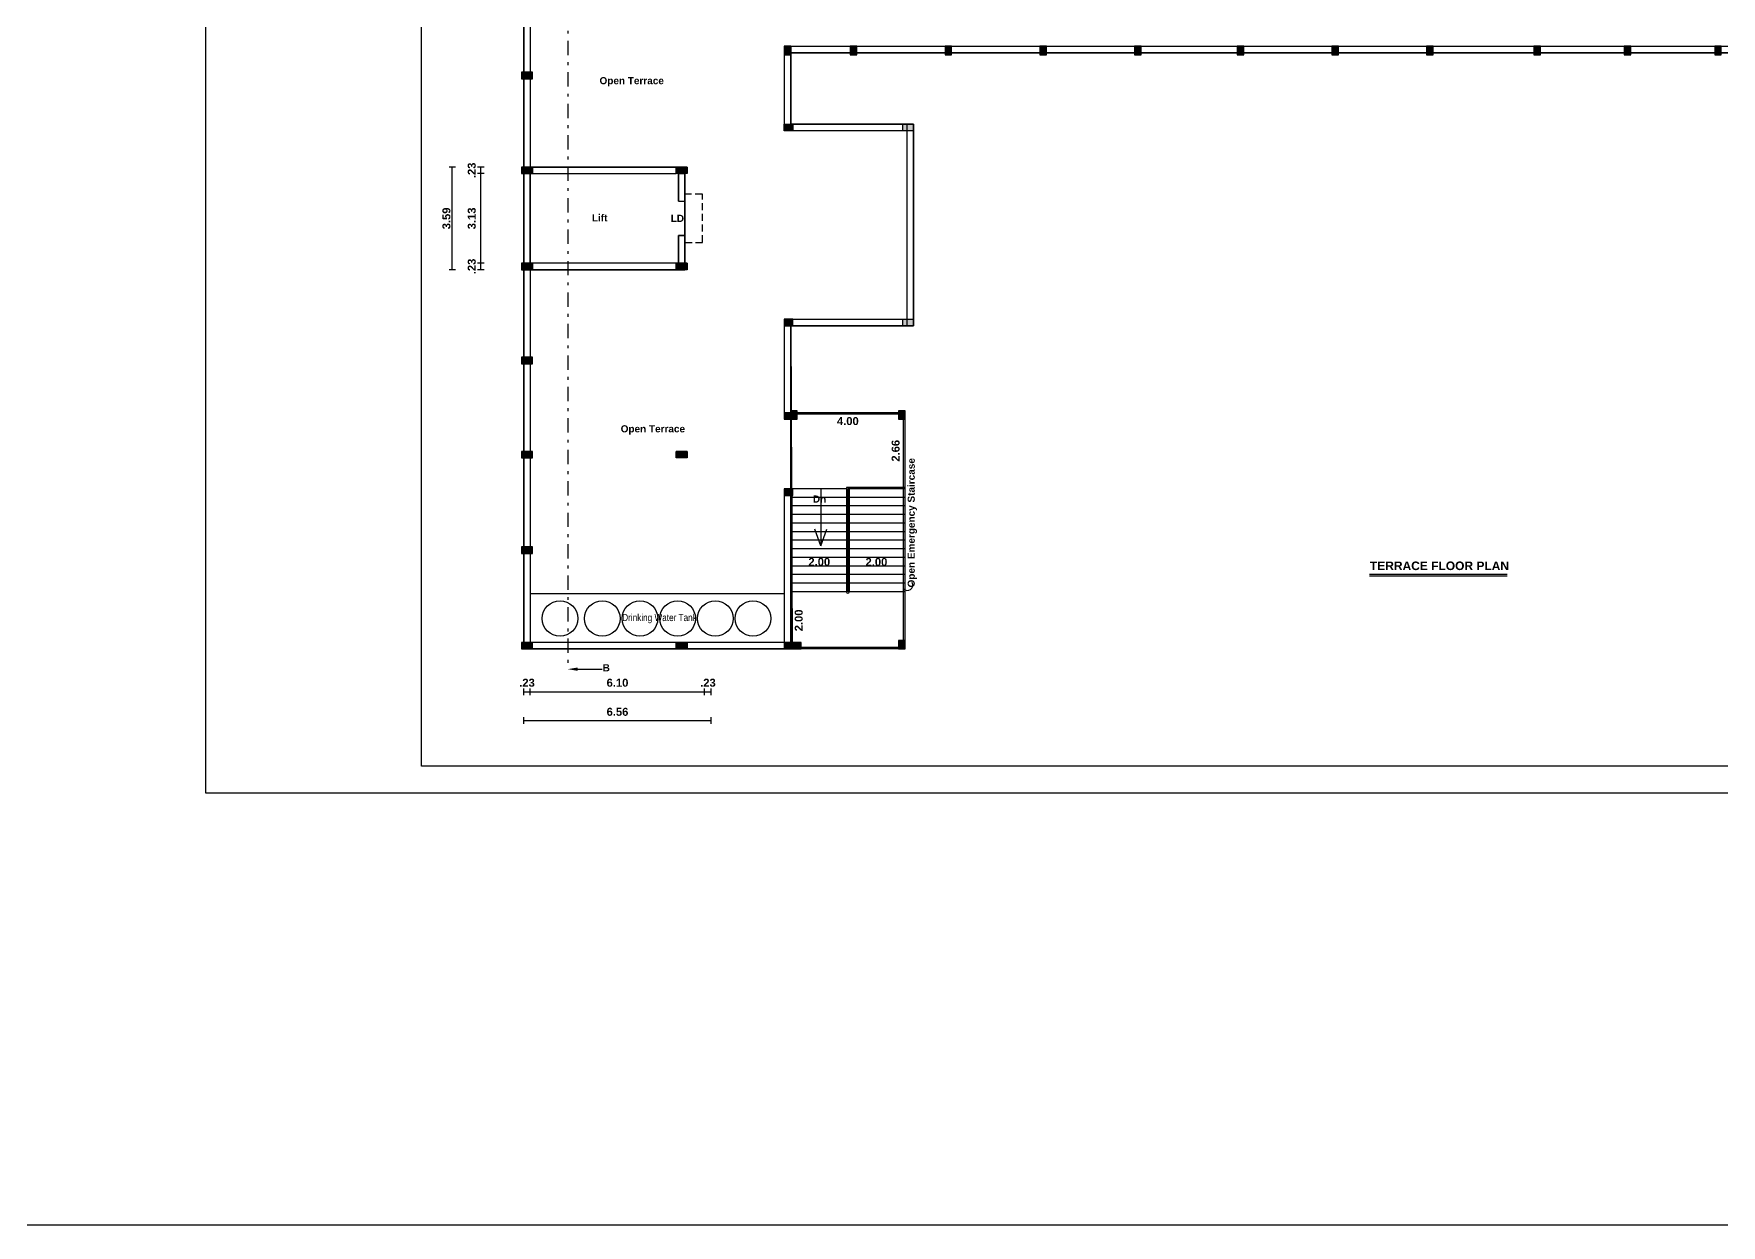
# Model space of a CAD drawing. Header units: metres. Extents: x 0 to 602, y 0 to 196.
# Drawn here: x 289.5 to 348.5, y 0 to 41.7 of the extents above; entities that cross this region are included whole.
import ezdxf

# ---------------------------------------------------------------- set-up
doc = ezdxf.new("R2010")
doc.units = ezdxf.units.M
doc.header["$MEASUREMENT"] = 0
doc.linetypes.add('DASHDOT2', pattern=[0.5, 0.25, -0.125, 0, -0.125])
doc.linetypes.add('HIDDEN', pattern=[0.375, 0.25, -0.125])
doc.layers.add('BLK_1_FLR_2_ROOF_AREA', color=7, linetype='Continuous', lineweight=30)
doc.layers.add('BLK_1_STAIR_HEADROOM', color=7, linetype='Continuous', lineweight=35)
doc.styles.add('Ar Bold', font='arialbd.ttf')
doc.styles.get("Standard").update_dxf_attribs({"font": 'swissc.ttf', "height": 0.23})
doc.styles.add('style BOLD', font='arialbd.ttf')
doc.dimstyles.new('~dimensions', dxfattribs={"dimtxt": 0.28, "dimasz": 0.17, "dimexe": 0.05, "dimexo": 0.0625, "dimgap": 0.06, "dimtad": 1, "dimzin": 4, "dimdsep": 46, "dimtxsty": 'Ar Bold', "dimcen": 0.09, "dimse1": 1, "dimse2": 1, "dimsd1": 1, "dimsd2": 1, "dimclrt": 4, "dimadec": 0, "dimazin": 0, "dimtfac": 1, "dimtix": 1, "dimtofl": 0, "dimtmove": 2, "dimatfit": 3, "dimfxl": 0, "dimtolj": 1, "dimtzin": 0, "dimarcsym": 0})

# ---------------------------------------------------------------- blocks, each defined once
blk = doc.blocks.new('*D1128')
at = {"layer": 'Defpoints', "color": 0, "linetype": 'Continuous', "lineweight": 30}
for p in [(304.997, 33.64), (304.997, 33.64), (304.997, 33.41)]:
    blk.add_point(p, dxfattribs=at)
at = {"color": 4, "linetype": 'Continuous', "insert": (304.794, 33.525), "char_height": 0.28, "attachment_point": 5, "rotation": 90, "style": 'Ar Bold'}
blk.add_mtext('\\A1;.23', dxfattribs=at)
blk = doc.blocks.new('*D1129')
at = {"layer": 'Defpoints', "color": 0, "linetype": 'Continuous', "lineweight": 30}
for p in [(304.997, 36.77), (304.997, 36.77), (304.997, 33.64)]:
    blk.add_point(p, dxfattribs=at)
at = {"color": 4, "linetype": 'Continuous', "insert": (304.794, 35.205), "char_height": 0.28, "attachment_point": 5, "rotation": 90, "style": 'Ar Bold'}
blk.add_mtext('\\A1;3.13', dxfattribs=at)
blk = doc.blocks.new('*D1130')
at = {"layer": 'Defpoints', "color": 0, "linetype": 'Continuous', "lineweight": 30}
for p in [(304.997, 37), (304.997, 37), (304.997, 36.77)]:
    blk.add_point(p, dxfattribs=at)
at = {"color": 4, "linetype": 'Continuous', "insert": (304.794, 36.885), "char_height": 0.28, "attachment_point": 5, "rotation": 90, "style": 'Ar Bold'}
blk.add_mtext('\\A1;.23', dxfattribs=at)
blk = doc.blocks.new('*D1131')
at = {"layer": 'Defpoints', "color": 0, "linetype": 'Continuous', "lineweight": 30}
for p in [(304.112, 37), (304.112, 33.41), (304.112, 33.41)]:
    blk.add_point(p, dxfattribs=at)
at = {"color": 4, "linetype": 'Continuous', "insert": (303.908, 35.205), "char_height": 0.28, "attachment_point": 5, "rotation": 90, "style": 'Ar Bold'}
blk.add_mtext('\\A1;3.59', dxfattribs=at)
blk = doc.blocks.new('*D1140')
at = {"layer": 'Defpoints', "color": 0, "linetype": 'Continuous', "lineweight": 30}
for p in [(306.612, 18.765), (306.842, 18.765), (306.842, 18.765)]:
    blk.add_point(p, dxfattribs=at)
at = {"color": 4, "linetype": 'Continuous', "insert": (306.727, 18.968), "char_height": 0.28, "attachment_point": 5, "style": 'Ar Bold'}
blk.add_mtext('\\A1;.23', dxfattribs=at)
blk = doc.blocks.new('*D1141')
at = {"layer": 'Defpoints', "color": 0, "linetype": 'Continuous', "lineweight": 30}
for p in [(306.842, 18.765), (312.942, 18.765), (312.942, 18.765)]:
    blk.add_point(p, dxfattribs=at)
at = {"color": 4, "linetype": 'Continuous', "insert": (309.892, 18.968), "char_height": 0.28, "attachment_point": 5, "style": 'Ar Bold'}
blk.add_mtext('\\A1;6.10', dxfattribs=at)
blk = doc.blocks.new('*D1142')
at = {"layer": 'Defpoints', "color": 0, "linetype": 'Continuous', "lineweight": 30}
for p in [(312.942, 18.765), (313.172, 18.765), (313.172, 18.765)]:
    blk.add_point(p, dxfattribs=at)
at = {"color": 4, "linetype": 'Continuous', "insert": (313.057, 18.968), "char_height": 0.28, "attachment_point": 5, "style": 'Ar Bold'}
blk.add_mtext('\\A1;.23', dxfattribs=at)
blk = doc.blocks.new('*D1143')
at = {"layer": 'Defpoints', "color": 0, "linetype": 'Continuous', "lineweight": 30}
for p in [(306.612, 17.748), (306.612, 17.65), (313.172, 17.65)]:
    blk.add_point(p, dxfattribs=at)
at = {"color": 4, "linetype": 'Continuous', "insert": (309.892, 17.951), "char_height": 0.28, "attachment_point": 5, "style": 'Ar Bold'}
blk.add_mtext('\\A1;6.56', dxfattribs=at)
blk = doc.blocks.new('*D1144')
at = {"layer": 'Defpoints', "color": 0, "linetype": 'Continuous', "lineweight": 30}
for p in [(315.952, 24.25), (317.952, 24.25), (317.952, 23.05)]:
    blk.add_point(p, dxfattribs=at)
at = {"color": 4, "linetype": 'Continuous', "insert": (316.952, 23.193), "char_height": 0.28, "attachment_point": 5, "style": 'Ar Bold'}
blk.add_mtext('\\A1;2.00', dxfattribs=at)
blk = doc.blocks.new('*D1145')
at = {"layer": 'Defpoints', "color": 0, "linetype": 'Continuous', "lineweight": 30}
for p in [(317.952, 23.111), (319.952, 23.111), (319.952, 23.05)]:
    blk.add_point(p, dxfattribs=at)
at = {"color": 4, "linetype": 'Continuous', "insert": (318.952, 23.19), "char_height": 0.28, "attachment_point": 5, "style": 'Ar Bold'}
blk.add_mtext('\\A1;2.00', dxfattribs=at)
blk = doc.blocks.new('*D1146')
at = {"layer": 'Defpoints', "color": 0, "linetype": 'Continuous', "lineweight": 30}
for p in [(318.851, 22.15), (316.437, 20.15), (318.851, 20.15)]:
    blk.add_point(p, dxfattribs=at)
at = {"color": 4, "linetype": 'Continuous', "insert": (316.234, 21.15), "char_height": 0.28, "attachment_point": 5, "rotation": 90, "style": 'Ar Bold'}
blk.add_mtext('\\A1;2.00', dxfattribs=at)
blk = doc.blocks.new('*D1147')
at = {"layer": 'Defpoints', "color": 0, "linetype": 'Continuous', "lineweight": 30}
for p in [(317.589, 28.41), (319.828, 28.41), (317.589, 25.75)]:
    blk.add_point(p, dxfattribs=at)
at = {"color": 4, "linetype": 'Continuous', "insert": (319.625, 27.08), "char_height": 0.28, "attachment_point": 5, "rotation": 90, "style": 'Ar Bold'}
blk.add_mtext('\\A1;2.66', dxfattribs=at)
blk = doc.blocks.new('*D1148')
at = {"layer": 'Defpoints', "color": 0, "linetype": 'Continuous', "lineweight": 30}
for p in [(315.952, 28.41), (319.952, 28.41), (315.952, 27.914)]:
    blk.add_point(p, dxfattribs=at)
at = {"color": 4, "linetype": 'Continuous', "insert": (317.952, 28.117), "char_height": 0.28, "attachment_point": 5, "style": 'Ar Bold'}
blk.add_mtext('\\A1;4.00', dxfattribs=at)

msp = doc.modelspace()

# ---------------------------------------------------------------- hatches: boundary and pattern name
at = {"linetype": 'Continuous', "ltscale": 0.1}
h = msp.add_hatch(color=8, dxfattribs=at)
h.dxf.hatch_style = 1
h.paths.add_polyline_path([(315.722, 41.23), (315.722, 40.93), (315.952, 40.93), (315.952, 41.23)])
h = msp.add_hatch(color=8, dxfattribs=at)
h.dxf.hatch_style = 1
h.paths.add_polyline_path([(318.037, 41.23), (318.037, 40.93), (318.267, 40.93), (318.267, 41.23)])
h = msp.add_hatch(color=8, dxfattribs=at)
h.dxf.hatch_style = 1
h.paths.add_polyline_path([(321.352, 41.23), (321.352, 40.93), (321.582, 40.93), (321.582, 41.23)])
h = msp.add_hatch(color=8, dxfattribs=at)
h.dxf.hatch_style = 1
h.paths.add_polyline_path([(324.667, 41.23), (324.667, 40.93), (324.897, 40.93), (324.897, 41.23)])
h = msp.add_hatch(color=8, dxfattribs=at)
h.dxf.hatch_style = 1
h.paths.add_polyline_path([(327.982, 41.23), (327.982, 40.93), (328.212, 40.93), (328.212, 41.23)])
h = msp.add_hatch(color=8, dxfattribs=at)
h.dxf.hatch_style = 1
h.paths.add_polyline_path([(331.572, 41.23), (331.572, 40.93), (331.802, 40.93), (331.802, 41.23)])
h = msp.add_hatch(color=8, dxfattribs=at)
h.dxf.hatch_style = 1
h.paths.add_polyline_path([(334.887, 41.23), (334.887, 40.93), (335.117, 40.93), (335.117, 41.23)])
h = msp.add_hatch(color=8, dxfattribs=at)
h.dxf.hatch_style = 1
h.paths.add_polyline_path([(338.202, 41.23), (338.202, 40.93), (338.432, 40.93), (338.432, 41.23)])
h = msp.add_hatch(color=8, dxfattribs=at)
h.dxf.hatch_style = 1
h.paths.add_polyline_path([(341.952, 41.23), (341.952, 40.93), (342.182, 40.93), (342.182, 41.23)])
h = msp.add_hatch(color=8, dxfattribs=at)
h.dxf.hatch_style = 1
h.paths.add_polyline_path([(345.117, 41.23), (345.117, 40.93), (345.347, 40.93), (345.347, 41.23)])
h = msp.add_hatch(color=8, dxfattribs=at)
h.dxf.hatch_style = 1
h.paths.add_polyline_path([(348.282, 41.23), (348.282, 40.93), (348.512, 40.93), (348.512, 41.23)])
h = msp.add_hatch(color=8, dxfattribs=at)
h.dxf.hatch_style = 1
h.paths.add_polyline_path([(306.537, 40.085), (306.917, 40.085), (306.917, 40.315), (306.537, 40.315)])
h = msp.add_hatch(color=8, dxfattribs=at)
h.dxf.hatch_style = 1
h.paths.add_polyline_path([(315.722, 38.5), (316.022, 38.5), (316.022, 38.27), (315.722, 38.27)])
h = msp.add_hatch(color=8, dxfattribs=at)
h.dxf.hatch_style = 1
h.paths.add_polyline_path([(319.872, 38.5), (320.252, 38.5), (320.252, 38.27), (319.872, 38.27)])
h.paths.add_polyline_path([(319.872, 31.68), (320.252, 31.68), (320.252, 31.45), (319.872, 31.45)])
h = msp.add_hatch(color=8, dxfattribs=at)
h.dxf.hatch_style = 1
h.paths.add_polyline_path([(306.537, 36.77), (306.917, 36.77), (306.917, 37), (306.537, 37)])
h = msp.add_hatch(color=8, dxfattribs=at)
h.dxf.hatch_style = 1
h.paths.add_polyline_path([(312.327, 36.77), (311.947, 36.77), (311.947, 37), (312.327, 37)])
h = msp.add_hatch(color=8, dxfattribs=at)
h.dxf.hatch_style = 1
h.paths.add_polyline_path([(306.537, 33.41), (306.917, 33.41), (306.917, 33.64), (306.537, 33.64)])
h = msp.add_hatch(color=8, dxfattribs=at)
h.dxf.hatch_style = 1
h.paths.add_polyline_path([(312.327, 33.41), (311.947, 33.41), (311.947, 33.64), (312.327, 33.64)])
h = msp.add_hatch(color=8, dxfattribs=at)
h.dxf.hatch_style = 1
h.paths.add_polyline_path([(315.722, 31.45), (316.022, 31.45), (316.022, 31.68), (315.722, 31.68)])
h = msp.add_hatch(color=8, dxfattribs=at)
h.dxf.hatch_style = 1
h.paths.add_polyline_path([(306.537, 30.12), (306.917, 30.12), (306.917, 30.35), (306.537, 30.35)])
h = msp.add_hatch(color=8, dxfattribs=at)
h.dxf.hatch_style = 1
h.paths.add_polyline_path([(315.722, 28.18), (316.022, 28.18), (316.022, 28.41), (315.722, 28.41)])
h = msp.add_hatch(color=8, dxfattribs=at)
h.dxf.hatch_style = 1
h.paths.add_polyline_path([(315.952, 28.48), (315.952, 28.18), (316.182, 28.18), (316.182, 28.48)])
h = msp.add_hatch(color=8, dxfattribs=at)
h.dxf.hatch_style = 1
h.paths.add_polyline_path([(319.722, 28.48), (319.722, 28.18), (319.952, 28.18), (319.952, 28.48)])
h = msp.add_hatch(color=8, dxfattribs=at)
h.dxf.hatch_style = 1
h.paths.add_polyline_path([(306.537, 26.83), (306.917, 26.83), (306.917, 27.06), (306.537, 27.06)])
h = msp.add_hatch(color=8, dxfattribs=at)
h.dxf.hatch_style = 1
h.paths.add_polyline_path([(312.327, 26.83), (311.947, 26.83), (311.947, 27.06), (312.327, 27.06)])
h = msp.add_hatch(color=8, dxfattribs=at)
h.dxf.hatch_style = 1
h.paths.add_polyline_path([(315.722, 25.52), (316.022, 25.52), (316.022, 25.75), (315.722, 25.75)])
h = msp.add_hatch(color=8, dxfattribs=at)
h.dxf.hatch_style = 1
h.paths.add_polyline_path([(306.537, 23.49), (306.917, 23.49), (306.917, 23.72), (306.537, 23.72)])
h = msp.add_hatch(color=8, dxfattribs=at)
h.dxf.hatch_style = 1
h.paths.add_polyline_path([(306.537, 20.15), (306.917, 20.15), (306.917, 20.38), (306.537, 20.38)])
h = msp.add_hatch(color=8, dxfattribs=at)
h.dxf.hatch_style = 1
h.paths.add_polyline_path([(312.327, 20.15), (311.947, 20.15), (311.947, 20.38), (312.327, 20.38)])
h = msp.add_hatch(color=8, dxfattribs=at)
h.dxf.hatch_style = 1
h.paths.add_polyline_path([(315.722, 20.15), (316.022, 20.15), (316.022, 20.38), (315.722, 20.38)])
h = msp.add_hatch(color=8, dxfattribs=at)
h.dxf.hatch_style = 1
h.paths.add_polyline_path([(316.022, 20.15), (316.322, 20.15), (316.322, 20.38), (316.022, 20.38)])
h = msp.add_hatch(color=8, dxfattribs=at)
h.dxf.hatch_style = 1
h.paths.add_polyline_path([(319.722, 20.45), (319.722, 20.15), (319.952, 20.15), (319.952, 20.45)])

# ---------------------------------------------------------------- linework, layer by layer
at = {"color": 71, "linetype": 'DASHDOT2', "ltscale": 2}
msp.add_line((308.153, 51.315), (308.153, 19.444), dxfattribs=at)
at = {"linetype": 'Continuous', "ltscale": 0.1}
for p, q in [((306.612, 50.26), (306.612, 20.15)), ((306.842, 43.4), (306.842, 37)), ((315.722, 41.23), (315.722, 38.27)), ((315.722, 41.23), (358.842, 41.23)), ((315.952, 41.23), (315.952, 38.27)), ((315.952, 38.5), (315.952, 41)), ((315.952, 41), (358.842, 41)), ((338.432, 41), (341.952, 41)), ((306.537, 40.315), (306.917, 40.315)), ((320.252, 38.5), (315.952, 38.5)), ((320.022, 31.45), (320.022, 38.5)), ((320.252, 31.45), (320.252, 38.5)), ((320.252, 38.27), (315.952, 38.27)), ((306.537, 37), (306.917, 37)), ((306.842, 36.77), (306.842, 33.64)), ((312.327, 37), (311.947, 37)), ((312.252, 36.77), (312.252, 35.255)), ((306.537, 33.64), (306.917, 33.64)), ((306.842, 33.41), (306.842, 27.06)), ((312.327, 33.64), (311.947, 33.64)), ((315.722, 31.68), (315.722, 28.18)), ((315.952, 31.68), (315.952, 20.15)), ((315.952, 31.68), (320.252, 31.68)), ((315.952, 20.15), (315.952, 31.64)), ((315.952, 20.15), (315.952, 31.64)), ((315.952, 31.45), (320.252, 31.45)), ((306.537, 30.35), (306.917, 30.35)), ((319.952, 28.41), (315.952, 28.41)), ((319.952, 28.36), (315.952, 28.36)), ((319.902, 20.15), (319.902, 28.48)), ((319.952, 20.15), (319.952, 28.48)), ((306.537, 27.06), (306.917, 27.06)), ((306.842, 26.83), (306.842, 20.38)), ((312.327, 27.06), (311.947, 27.06)), ((315.722, 25.75), (315.722, 20.38)), ((317.902, 25.75), (315.952, 25.75)), ((317.902, 25.45), (315.952, 25.45)), ((316.002, 20.15), (316.002, 25.75)), ((317.003, 25.75), (317.003, 23.752)), ((319.952, 25.8), (317.902, 25.8)), ((317.902, 25.8), (317.902, 22.15)), ((319.952, 25.75), (317.952, 25.75)), ((317.952, 25.75), (317.952, 22.15)), ((317.952, 25.75), (317.952, 22.15)), ((318.002, 25.75), (318.002, 22.15)), ((319.952, 25.45), (318.002, 25.45)), ((317.902, 25.15), (315.952, 25.15)), ((317.902, 24.85), (315.952, 24.85)), ((319.952, 25.15), (318.002, 25.15)), ((319.952, 24.85), (318.002, 24.85)), ((317.902, 24.55), (315.952, 24.55)), ((317.902, 24.25), (315.952, 24.25)), ((317.003, 23.752), (316.792, 24.338)), ((317.003, 23.752), (317.213, 24.338)), ((319.952, 24.55), (318.002, 24.55)), ((319.952, 24.25), (318.002, 24.25)), ((306.537, 23.72), (306.917, 23.72)), ((317.902, 23.95), (315.952, 23.95)), ((317.902, 23.65), (315.952, 23.65)), ((319.952, 23.95), (318.002, 23.95)), ((319.952, 23.65), (318.002, 23.65)), ((317.902, 23.35), (315.952, 23.35)), ((317.902, 23.05), (315.952, 23.05)), ((319.952, 23.35), (318.002, 23.35)), ((319.952, 23.05), (318.002, 23.05)), ((317.902, 22.75), (315.952, 22.75)), ((317.902, 22.45), (315.952, 22.45)), ((319.952, 22.75), (318.002, 22.75)), ((319.952, 22.45), (318.002, 22.45)), ((317.902, 22.15), (315.952, 22.15)), ((319.952, 22.15), (318.002, 22.15)), ((306.537, 20.38), (306.917, 20.38)), ((306.612, 20.15), (315.952, 20.15)), ((315.722, 20.38), (306.842, 20.38)), ((312.327, 20.38), (311.947, 20.38)), ((319.952, 20.2), (315.952, 20.2)), ((319.952, 20.15), (315.952, 20.15)), ((316.022, 20.15), (316.022, 20.15))]:
    msp.add_line(p, q, dxfattribs=at)
at = {"linetype": 'Continuous'}
for p, q in [((304.227, 37), (303.997, 37)), ((304.112, 33.41), (304.112, 37)), ((305.227, 37), (304.997, 37)), ((305.227, 36.77), (304.997, 36.77)), ((305.112, 33.41), (305.112, 37)), ((312.022, 35.805), (312.252, 35.805)), ((312.022, 34.605), (312.252, 34.605)), ((304.227, 33.41), (303.997, 33.41)), ((305.227, 33.64), (304.997, 33.64)), ((305.227, 33.41), (304.997, 33.41)), ((306.612, 18.535), (306.612, 18.765)), ((306.612, 18.65), (313.172, 18.65)), ((306.842, 18.535), (306.842, 18.765)), ((312.942, 18.535), (312.942, 18.765)), ((313.172, 18.535), (313.172, 18.765)), ((306.612, 17.535), (306.612, 17.765)), ((313.172, 17.535), (313.172, 17.765)), ((306.612, 17.65), (313.172, 17.65))]:
    msp.add_line(p, q, dxfattribs=at)
at = {"color": 6}
msp.add_line((336.201, 22.767), (341.021, 22.767), dxfattribs=at)
msp.add_line((336.201, 22.706), (341.021, 22.706))
at = {"color": 42}
msp.add_line((306.842, 22.09), (315.722, 22.09), dxfattribs=at)
at = {"linetype": 'Continuous', "lineweight": 30}
for points in [[(0, 196.3), (482.573, 196.3), (482.573, 0), (0, 0)], [(295.487, 189.801), (471.273, 189.801), (471.273, 15.108), (295.487, 15.108)]]:
    msp.add_lwpolyline(points, close=True, dxfattribs=at)
at = {"color": 5, "linetype": 'Continuous'}
msp.add_lwpolyline([(303.031, 57.376), (387.534, 57.376), (387.534, 16.054), (303.031, 16.054)], close=True, dxfattribs=at)
at = {"color": 5, "linetype": 'Continuous', "ltscale": 0.1}
for points in [[(315.722, 41.23), (315.722, 40.93), (315.952, 40.93), (315.952, 41.23)], [(318.037, 41.23), (318.037, 40.93), (318.267, 40.93), (318.267, 41.23)], [(321.352, 41.23), (321.352, 40.93), (321.582, 40.93), (321.582, 41.23)], [(324.667, 41.23), (324.667, 40.93), (324.897, 40.93), (324.897, 41.23)], [(327.982, 41.23), (327.982, 40.93), (328.212, 40.93), (328.212, 41.23)], [(331.572, 41.23), (331.572, 40.93), (331.802, 40.93), (331.802, 41.23)], [(334.887, 41.23), (334.887, 40.93), (335.117, 40.93), (335.117, 41.23)], [(338.202, 41.23), (338.202, 40.93), (338.432, 40.93), (338.432, 41.23)], [(341.952, 41.23), (341.952, 40.93), (342.182, 40.93), (342.182, 41.23)], [(345.117, 41.23), (345.117, 40.93), (345.347, 40.93), (345.347, 41.23)], [(348.282, 41.23), (348.282, 40.93), (348.512, 40.93), (348.512, 41.23)], [(306.537, 40.085), (306.917, 40.085), (306.917, 40.315), (306.537, 40.315)], [(315.722, 38.5), (316.022, 38.5), (316.022, 38.27), (315.722, 38.27)], [(319.872, 38.5), (320.252, 38.5), (320.252, 38.27), (319.872, 38.27)], [(306.537, 36.77), (306.917, 36.77), (306.917, 37), (306.537, 37)], [(312.327, 36.77), (311.947, 36.77), (311.947, 37), (312.327, 37)], [(306.537, 33.41), (306.917, 33.41), (306.917, 33.64), (306.537, 33.64)], [(312.327, 33.41), (311.947, 33.41), (311.947, 33.64), (312.327, 33.64)], [(315.722, 31.45), (316.022, 31.45), (316.022, 31.68), (315.722, 31.68)], [(319.872, 31.68), (320.252, 31.68), (320.252, 31.45), (319.872, 31.45)], [(306.537, 30.12), (306.917, 30.12), (306.917, 30.35), (306.537, 30.35)], [(315.722, 28.18), (316.022, 28.18), (316.022, 28.41), (315.722, 28.41)], [(315.952, 28.48), (315.952, 28.18), (316.182, 28.18), (316.182, 28.48)], [(319.722, 28.48), (319.722, 28.18), (319.952, 28.18), (319.952, 28.48)], [(306.537, 26.83), (306.917, 26.83), (306.917, 27.06), (306.537, 27.06)], [(312.327, 26.83), (311.947, 26.83), (311.947, 27.06), (312.327, 27.06)], [(315.722, 25.52), (316.022, 25.52), (316.022, 25.75), (315.722, 25.75)], [(306.537, 23.49), (306.917, 23.49), (306.917, 23.72), (306.537, 23.72)], [(306.537, 20.15), (306.917, 20.15), (306.917, 20.38), (306.537, 20.38)], [(312.327, 20.15), (311.947, 20.15), (311.947, 20.38), (312.327, 20.38)], [(315.722, 20.15), (316.022, 20.15), (316.022, 20.38), (315.722, 20.38)], [(316.022, 20.15), (316.322, 20.15), (316.322, 20.38), (316.022, 20.38)], [(319.722, 20.45), (319.722, 20.15), (319.952, 20.15), (319.952, 20.45)]]:
    msp.add_lwpolyline(points, close=True, dxfattribs=at)
at = {"color": 1, "linetype": 'Continuous', "ltscale": 0.1}
for points in [[(306.842, 36.77), (306.612, 36.77), (306.612, 33.64), (306.842, 33.64)], [(311.947, 37), (306.917, 37), (306.917, 36.77), (311.947, 36.77)], [(311.947, 37), (306.917, 37), (306.917, 36.77), (311.947, 36.77)], [(311.947, 33.64), (306.917, 33.64), (306.917, 33.41), (311.947, 33.41)], [(311.947, 33.64), (306.917, 33.64), (306.917, 33.41), (311.947, 33.41)]]:
    msp.add_lwpolyline(points, close=True, dxfattribs=at)
at = {"linetype": 'Continuous'}
for points in [[(312.022, 35.805), (312.022, 36.77), (312.252, 36.77), (312.252, 35.805)], [(312.252, 35.805), (312.252, 33.64), (312.022, 33.64), (312.022, 34.605)]]:
    msp.add_lwpolyline(points, dxfattribs=at)
at = {"color": 1, "linetype": 'Continuous'}
for points in [[(312.252, 36.77), (312.022, 36.77), (312.022, 35.805), (312.252, 35.805)], [(312.252, 34.605), (312.022, 34.605), (312.022, 33.64), (312.252, 33.64)]]:
    msp.add_lwpolyline(points, close=True, dxfattribs=at)
at = {"linetype": 'HIDDEN'}
msp.add_lwpolyline([(312.252, 34.367), (312.862, 34.367), (312.862, 36.047), (312.252, 36.047)], dxfattribs=at)
at = {"color": 1}
msp.add_lwpolyline([(308.503, 19.444), (309.353, 19.444)], dxfattribs=at)
at = {"color": 42}
for centre in [(307.882, 21.216), (309.36, 21.216), (310.678, 21.216), (311.996, 21.216), (313.314, 21.216), (314.632, 21.216)]:
    msp.add_circle(centre, 0.622, dxfattribs=at)
at = {"linetype": 'Continuous'}
msp.add_arc((320.037, 22.383), 0.188, 223.77266, 28.35677, dxfattribs=at)
at = {"linetype": 'Continuous', "ltscale": 0.1}
msp.add_arc((317.952, 22.15), 0.05, 180, 0, dxfattribs=at)
at = {"color": 1}
msp.add_solid([(308.503, 19.385), (308.153, 19.444), (308.503, 19.502)], dxfattribs=at)
at = {"layer": 'BLK_1_FLR_2_ROOF_AREA', "color": 26, "linetype": 'Continuous', "ltscale": 0.25}
msp.add_lwpolyline([(306.612, 50.26), (365.302, 50.26), (365.302, 41), (315.952, 41), (315.952, 38.5), (320.252, 38.5), (320.252, 31.45), (315.952, 31.45), (316.002, 20.15), (306.612, 20.15)], close=True, dxfattribs=at)
at = {"layer": 'BLK_1_STAIR_HEADROOM', "color": 148, "linetype": 'Continuous'}
msp.add_lwpolyline([(306.615, 33.41), (312.252, 33.41), (312.252, 37), (306.615, 37)], close=True, dxfattribs=at)

# ---------------------------------------------------------------- texts
for s, height, style, p in [('Open Terrace', 0.25, 'Ar Bold', (309.264, 39.897)), ('Lift', 0.25, 'Ar Bold', (309, 35.102)), ('LD', 0.25, 'Ar Bold', (311.755, 35.083)), ('Open Terrace', 0.25, 'Ar Bold', (310.004, 27.724)), ('Dn', 0.25, 'Ar Bold', (316.728, 25.268)), ('TERRACE FLOOR PLAN', 0.3, 'style BOLD', (336.22, 22.908)), ('B', 0.25, 'Ar Bold', (309.373, 19.368))]:
    msp.add_text(s, height=height, dxfattribs=dict(style=style)).set_placement(p)
at = {"style": 'Ar Bold'}
msp.add_text('Open Emergency Staircase', height=0.25, rotation=90, dxfattribs=at).set_placement((320.294, 22.301))
msp.add_text('Drinking Water Tank', height=0.25).set_placement((310.058, 21.125))

# ---------------------------------------------------------------- dimensions: what is measured, and where the dimension line sits
at = {"linetype": 'Continuous'}
for p1, p2, distance, picture, middle in [((304.112, 37), (304.112, 33.41), 0, '*D1131', (303.908, 35.205)), ((304.997, 33.41), (304.997, 33.64), 0, '*D1128', (304.794, 33.525)), ((319.952, 28.41), (315.952, 28.41), 0.496, '*D1148', (317.952, 28.117)), ((317.589, 25.75), (317.589, 28.41), -2.239, '*D1147', (319.625, 27.08)), ((318.851, 22.15), (318.851, 20.15), -2.414, '*D1146', (316.234, 21.15)), ((306.612, 18.765), (306.842, 18.765), 0, '*D1140', (306.727, 18.968)), ((313.172, 17.65), (306.612, 17.65), -0.098, '*D1143', (309.892, 17.951))]:
    dim = msp.add_aligned_dim(p1=p1, p2=p2, distance=distance, dimstyle='~dimensions', dxfattribs=at)
    dim.commit()
    dim.dimension.update_dxf_attribs({"geometry": picture, "text_midpoint": middle})
for base, p1, p2, angle, picture, middle in [((304.997, 37), (304.997, 36.77), (304.997, 37), 270, '*D1130', (304.794, 36.885)), ((304.997, 36.77), (304.997, 33.64), (304.997, 36.77), 270, '*D1129', (304.794, 35.205)), ((312.942, 18.765), (306.842, 18.765), (312.942, 18.765), 180, '*D1141', (309.892, 18.968)), ((313.172, 18.765), (312.942, 18.765), (313.172, 18.765), 180, '*D1142', (313.057, 18.968))]:
    dim = msp.add_linear_dim(base=base, p1=p1, p2=p2, angle=angle, dimstyle='~dimensions', dxfattribs=at)
    dim.commit()
    dim.dimension.update_dxf_attribs({"geometry": picture, "text_midpoint": middle})
for base, p1, p2, picture, middle in [((317.952, 23.05), (315.952, 24.25), (317.952, 24.25), '*D1144', (316.952, 23.193)), ((319.952, 23.05), (317.952, 23.111), (319.952, 23.111), '*D1145', (318.952, 23.19))]:
    dim = msp.add_linear_dim(base=base, p1=p1, p2=p2, angle=0, dimstyle='~dimensions', dxfattribs=at)
    dim.commit()
    dim.dimension.update_dxf_attribs({"geometry": picture, "text_midpoint": middle, "dimtype": 161})

doc.saveas('drawing.dxf')
